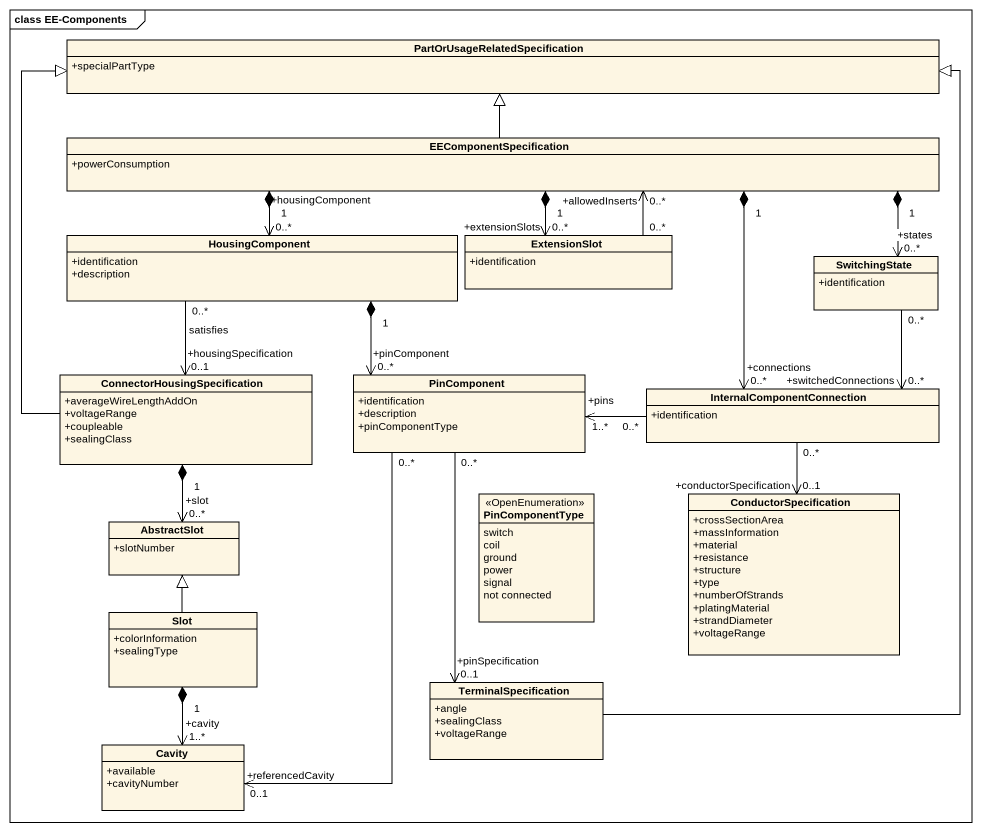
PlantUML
@startuml
mainframe class EE-Components
hide circle
hide empty members
skinparam classAttributeIconSize 0
class "PartOrUsageRelatedSpecification" as PartOrUsageRelatedSpecificat {
  +specialPartType
}
class EEComponentSpecification {
  +powerConsumption
}
class HousingComponent {
  +identification
  +description
}
class ExtensionSlot {
  +identification
}
class SwitchingState {
  +identification
}
class "ConnectorHousingSpecification" as ConnectorHousingSpecificatio {
  +averageWireLengthAddOn
  +voltageRange
  +coupleable
  +sealingClass
}
class PinComponent {
  +identification
  +description
  +pinComponentType
}
class InternalComponentConnection {
  +identification
}
class AbstractSlot {
  +slotNumber
}
enum PinComponentType <<OpenEnumeration>> {
  switch
  coil
  ground
  power
  signal
  not connected
}
class ConductorSpecification {
  +crossSectionArea
  +massInformation
  +material
  +resistance
  +structure
  +type
  +numberOfStrands
  +platingMaterial
  +strandDiameter
  +voltageRange
}
class Slot {
  +colorInformation
  +sealingType
}
class TerminalSpecification {
  +angle
  +sealingClass
  +voltageRange
}
class Cavity {
  +available
  +cavityNumber
}
EEComponentSpecification -up-|> PartOrUsageRelatedSpecificat
EEComponentSpecification "1" *-left-> "+housingComponent\n0..*" HousingComponent
EEComponentSpecification "1" *--> "0..*\n+extensionSlots" ExtensionSlot
EEComponentSpecification "1" *-right-> "0..*\n+states" SwitchingState
EEComponentSpecification "1" *--> "0..*\n+connections" InternalComponentConnection
HousingComponent "0..*" --> "+housingSpecification\n0..1" ConnectorHousingSpecificatio : satisfies
HousingComponent "1" *--> "+pinComponent\n0..*" PinComponent
ExtensionSlot "0..*" -up-> "0..*\n+allowedInserts" EEComponentSpecification
ConnectorHousingSpecificatio -up-|> PartOrUsageRelatedSpecificat
ConnectorHousingSpecificatio "1" *--> "+slot\n0..*" AbstractSlot
PinComponent "0..*" --> "+pinSpecification\n0..1" TerminalSpecification
PinComponent "0..*" --> "+referencedCavity\n0..1" Cavity
InternalComponentConnection "0..*\n+switchedConnections" <-up- "0..*" SwitchingState
InternalComponentConnection "0..*" -left-> "1..*\n+pins" PinComponent
InternalComponentConnection "0..*" --> "0..1\n+conductorSpecification" ConductorSpecification
Slot -up-|> AbstractSlot
Slot "1" *--> "+cavity\n1..*" Cavity
TerminalSpecification -up-|> PartOrUsageRelatedSpecificat
@enduml
